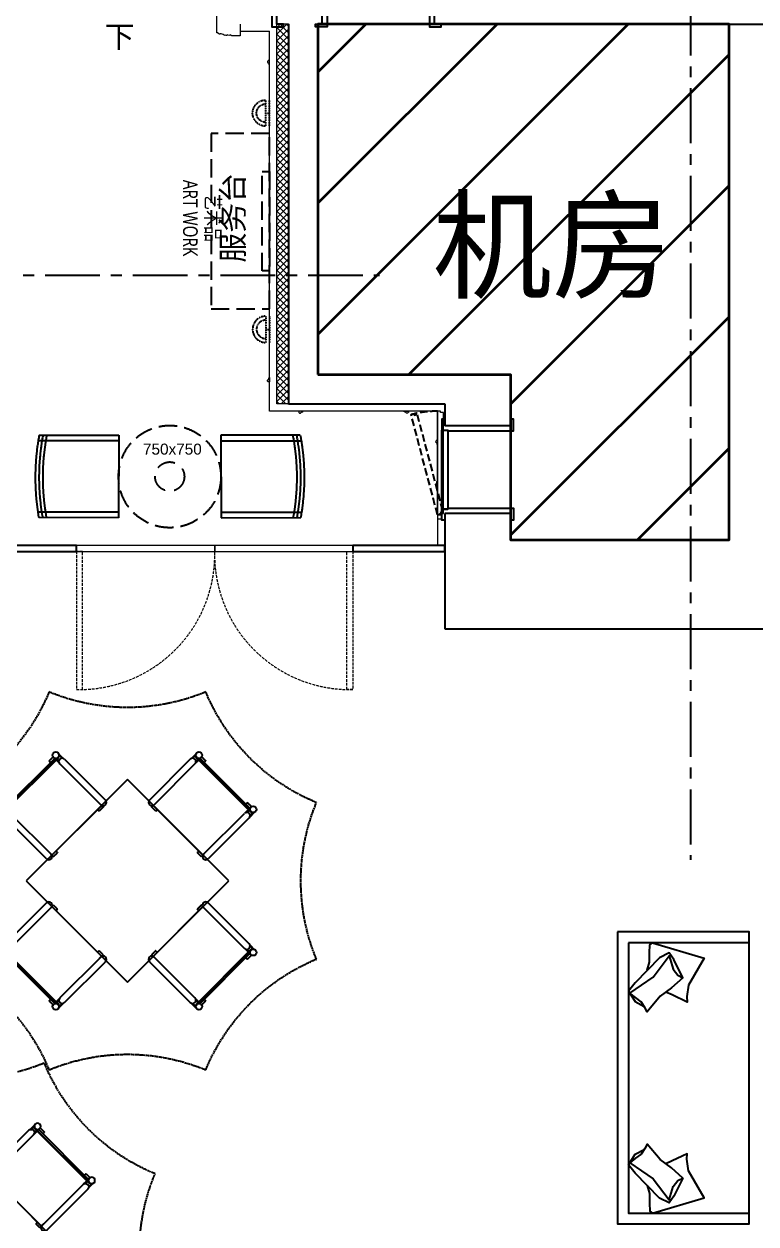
# Model space of a CAD drawing. Header units: millimetres. Extents: x -6033 to 120673, y -4970 to 90533.
# Drawn here: x 61806 to 66814, y 57727 to 65940 of the extents above; entities that cross this region are included whole.
import ezdxf

# ---------------------------------------------------------------- set-up
doc = ezdxf.new("R2010")
doc.units = ezdxf.units.MM
for name, pattern in [('I-AR$0$ACAD_ISO02W100', [15, 12, -3]), ('I-AR$0$CENTER', [2, 1.25, -0.25, 0.25, -0.25]), ('I-AR$0$DASH', [0.35, 0.25, -0.1]), ('I-PLAN$0$ACAD_ISO02W100', [15, 12, -3]), ('I-PLAN$0$CENTER', [2, 1.25, -0.25, 0.25, -0.25]), ('I-PLAN$0$DASH', [0.35, 0.25, -0.1]), ('I-PLAN$0$DASHED', [19.049999999999997, 12.7, -6.35]), ('I-PLAN$0$HIDDEN2', [0.1875, 0.125, -0.0625])]:
    doc.linetypes.add(name, pattern=pattern)
for name, color, linetype, lineweight in [('I-AR$0$A-Doors', 1, 'Continuous', 13), ('I-AR$0$GZET_COL_GRID_1-200_轴线', 8, 'I-AR$0$CENTER', 25), ('I-AR$0$I-SCOPE', 252, 'Continuous', 35), ('I-PLAN$0$_ACM-A-WALL-HACH', 251, 'Continuous', 9), ('I-PLAN$0$I-PL-WALL-FHINISH', 73, 'Continuous', 13), ('I-PLAN$0$I-WALL', 6, 'Continuous', 13)]:
    doc.layers.add(name, color=color, linetype=linetype, lineweight=lineweight)
for name, color, linetype in [('I-AR$0$D-BASE-WALL', 4, 'Continuous'), ('I-AR$0$FF-活动家具', 1, 'Continuous'), ('I-AR$0$ID-TEXT-HEADING-3', 3, 'Continuous'), ('I-AR$0$I—平面—装饰面层线', 4, 'Continuous'), ('I-AR$0$I—平面—装饰面层线a', 4, 'Continuous'), ('I-AR$0$I—平面—门', 1, 'Continuous'), ('I-AR$0$L-ELEV-MARK', 253, 'Continuous'), ('I-AR$0$P-平面活动家具', 1, 'Continuous'), ('I-PLAN$0$FURN', 1, 'Continuous'), ('I-PLAN$0$I-GRID', 252, 'I-PLAN$0$CENTER'), ('I-PLAN$0$I-PL-DOOR', 2, 'Continuous'), ('I-PLAN$0$I-PL-FURN', 1, 'I-PLAN$0$DASH'), ('I-PLAN$0$I-PL-LIGHT', 1, 'I-PLAN$0$HIDDEN2'), ('I-PLAN$0$ID-TEXT-HEADING-3', 3, 'Continuous'), ('I-PLAN$0$P-平面活动家具', 1, 'Continuous'), ('ISH-Refe1', 50, 'Continuous')]:
    doc.layers.add(name, color=color, linetype=linetype)
doc.styles.add('HB35Norm', font='ARCHSTYL.SHX', dxfattribs={"width": 0.8, "height": 3.5})
doc.styles.add('I-AR$0$MtXpl_', font='SimSun.ttf')
doc.styles.add('I-PLAN$0$Arial', font='ARIALUNI.ttf')
pattern_1 = [(45, (0, 0), (-449.0128060534577, 449.0128060534577), [])]

# ---------------------------------------------------------------- blocks, each defined once
blk = doc.blocks.new('I-AR$0$pool-sofa')
at = {"layer": 'I-AR$0$P-平面活动家具'}
for points in [[(7569.645446275491, 29240.81226587633), (9569.645446275492, 29240.81226587633), (9569.645446275492, 30140.81226587633), (7569.645446275491, 30140.81226587633)], [(7644.645446275491, 29315.81226587633), (9494.645446275492, 29315.81226587633), (9494.645446275492, 30140.81226587633), (7644.645446275491, 30140.81226587633)]]:
    blk.add_lwpolyline(points, close=True, dxfattribs=at)
at = {"layer": 'I-AR$0$P-平面活动家具', "ltscale": 0.05}
for points in [[(7832.800743481449, 29443.53543106959), (7777.769579566418, 29458.84280850624), (7712.50853556313, 29458.14327797413), (7657.906206452403, 29461.9600401651), (7644.645446275491, 29479.58301202728), (7749.224546663593, 29833.74812315072), (7934.261296441588, 29726.56131630413), (8013.597204655495, 29713.76549831953), (8050.530895682182, 29716.36299936542), (8001.427003691336, 29614.14862435039), (7981.890629327142, 29570.84494636593)], [(9306.490149069534, 29443.53543106959), (9361.521312984565, 29458.84280850624), (9426.782356987853, 29458.14327797413), (9481.38468609858, 29461.9600401651), (9494.645446275492, 29479.58301202728), (9390.06634588739, 29833.74812315072), (9205.029596109394, 29726.56131630413), (9125.693687895488, 29713.76549831953), (9088.759996868801, 29716.36299936542), (9137.863888859647, 29614.14862435039), (9157.40026322384, 29570.84494636593)], [(7884.084236087975, 29686.25673113834), (7759.934822180657, 29625.10607598008), (7714.057348157351, 29592.1354078051), (7747.477051456633, 29526.75511458905), (7918.124435506251, 29360.31574755012), (7975.053166820783, 29315.81226587633), (8047.833063458223, 29360.54513162712), (8080.14926131544, 29421.92777728642)], [(9255.206656463008, 29686.25673113834), (9379.356070370326, 29625.10607598008), (9425.233544393632, 29592.1354078051), (9391.81384109435, 29526.75511458905), (9221.166457044732, 29360.31574755012), (9164.2377257302, 29315.81226587633), (9091.45782909276, 29360.54513162712), (9059.141631235543, 29421.92777728642)]]:
    blk.add_lwpolyline(points, dxfattribs=at)
for points in [[(8019.864115362971, 29363.31837857309), (7989.035032039682, 29324.4059700265), (7879.297535216071, 29483.26210530161), (7734.220356549208, 29592.1354078051), (7826.088429307579, 29619.6608544982), (7867.219264737038, 29653.29588639975), (7884.084236087975, 29686.25673113834), (7953.487036977486, 29609.46646813974), (8010.294221676812, 29532.22342459212), (8116.617022943682, 29443.74565028765), (8087.46006959681, 29426.54421303807), (8048.110757637259, 29401.69695080085)], [(9119.426777188011, 29363.31837857309), (9150.2558605113, 29324.4059700265), (9259.993357334912, 29483.26210530161), (9405.070536001775, 29592.1354078051), (9313.202463243404, 29619.6608544982), (9272.071627813944, 29653.29588639975), (9255.206656463008, 29686.25673113834), (9185.803855573497, 29609.46646813974), (9128.99667087417, 29532.22342459212), (9022.6738696073, 29443.74565028765), (9051.830822954173, 29426.54421303807), (9091.180134913724, 29401.69695080085)]]:
    blk.add_lwpolyline(points, close=True, dxfattribs=at)
blk = doc.blocks.new('I-AR$0$A$C5e96f56e')
at = {"layer": 'I-AR$0$L-ELEV-MARK', "color": 252, "linetype": 'I-AR$0$ACAD_ISO02W100'}
for centre, start, end in [((-989.9494936630363, 2389.94949366356), 270, 314.9999999976418), ((989.9494936595438, 2389.949493663502), 225, 270), ((-2389.949493663036, 989.9494936636183), 314.9999999976418, 0), ((2389.949493667344, 989.9494936636765), 180, 225), ((-2389.94949366292, -989.9494936589617), 0, 45), ((2389.949493667344, -989.9494936589035), 134.9999999976418, 180), ((-989.9494936630363, -2389.949493658787), 45, 90), ((989.9494936595438, -2389.949493658787), 90, 134.9999999976418)]:
    blk.add_arc(centre, 1400, start, end, dxfattribs=at)
blk = doc.blocks.new('I-AR$0$SGDFHGDH')
at = {"layer": 'I-AR$0$FF-活动家具', "lineweight": -3}
for p, q in [((270446.5836270346, 260242.3952539102), (270446.5834610866, 260201.1250618267)), ((270451.5835303146, 260207.5876207647), (270451.5835707715, 260234.849452412)), ((270481.583551167, 260230.1896313143), (270481.5835513453, 260236.0794924278)), ((270481.5835504825, 260207.5878104137), (270481.5835510769, 260227.2154158549)), ((270487.8760224691, 260246.6296053597), (270487.8760644505, 260241.8708815997)), ((270487.8760499675, 260218.8712093037), (270487.8760660226, 260198.0891870657)), ((270969.8382987556, 260241.8711527787), (270487.8760644856, 260241.8669009166)), ((270487.8760644856, 260241.8669009166), (270487.8766553396, 260230.1899497455)), ((270487.8768058511, 260227.2154158549), (270487.8782799727, 260198.0825856603)), ((270527.8760404155, 260241.8712901867), (270527.8760346785, 260256.8708883247)), ((270929.8383087736, 260256.8712978297), (270929.8382889236, 260241.8712198247)), ((270969.8382987556, 260241.8711527787), (270969.8383026505, 260246.8763201343)), ((270969.8382987556, 260241.8711527787), (270969.8388885906, 260230.2143370425)), ((270969.8383259146, 260198.0899381107), (270969.8383181386, 260218.8710048497)), ((270969.8390403361, 260227.2154158549), (270969.8405137643, 260198.0962912443)), ((270976.1305743554, 260230.2146554019), (270976.1305623507, 260236.1585990833)), ((270976.1306200536, 260207.5878266157), (270976.1305804127, 260227.2154158549)), ((270991.1587194655, 260230.2154158263), (270991.1587194655, 260230.2153880392)), ((271006.1305213126, 260207.5880077977), (271006.1306501306, 260234.849304868)), ((271011.1307134326, 260201.1247334657), (271011.1306732011, 260242.3951061026)), ((270444.0835179845, 259794.8172836787), (270444.0835540656, 260190.8173004687)), ((270489.0835587296, 260190.8171050747), (270489.0835821026, 259794.8170925187)), ((270968.6305482686, 259794.8174852967), (270968.6305248966, 260190.8174978527)), ((271013.6305295606, 260190.8173024597), (271013.6305529326, 259794.8172899027)), ((270967.8383596451, 259787.3232178664), (270967.8383400096, 259810.6230682887)), ((271218.8571748522, 259787.3232442735), (270238.8571748522, 259787.3232442735)), ((270238.8571748522, 259787.3232442735), (270238.8571748522, 258807.3232442735)), ((270487.8760370694, 259787.3232709016), (270487.8760428065, 259772.3232597567)), ((270487.8760370694, 259787.3232709016), (270969.838312635, 259787.3232176454)), ((270527.8760526385, 259772.3231927107), (270527.8760130345, 259787.3232664817)), ((270929.8383699018, 259787.3232220653), (270929.8383011465, 259772.3231223487)), ((270969.8383109776, 259772.3230553027), (270969.8383126595, 259787.5449446057)), ((271218.8571748522, 258807.3232442735), (271218.8571748522, 259787.3232442735)), ((269783.7851652156, 259579.5967920911), (269825.055357299, 259579.5969580392)), ((269795.9907878114, 259544.5968679588), (269790.1009266979, 259544.5968677804)), ((269818.592798361, 259574.5968888112), (269791.3309667137, 259574.5968483542)), ((269818.592608712, 259544.5968686432), (269798.9650032708, 259544.5968680488)), ((270231.363135447, 259582.0969011412), (269835.363118657, 259582.0968650602)), ((271226.3512142573, 259582.0969011412), (271622.3512310473, 259582.0968650602)), ((271673.9291844888, 259579.5967920911), (271632.6589924053, 259579.5969580392)), ((271639.1215513433, 259574.5968888112), (271666.3833829907, 259574.5968483542)), ((271639.1217409923, 259544.5968686432), (271658.7493464335, 259544.5968680488)), ((271661.7235618929, 259544.5968679588), (271667.6134230064, 259544.5968677804)), ((269784.309128939, 259498.3043787102), (269769.309530801, 259498.3043844472)), ((269779.550813766, 259538.3043966566), (269784.309537526, 259538.3043546752)), ((269784.309266347, 259056.3421203702), (269784.3135182091, 259538.3043546401)), ((269784.3135182091, 259538.3043546401), (269795.9904693802, 259538.3037637861)), ((269798.9650032708, 259538.3036132747), (269828.0978334654, 259538.302139153)), ((269807.309209822, 259538.3043691582), (269828.09123206, 259538.3043531032)), ((269835.363314051, 259537.0968603962), (270231.363326607, 259537.0968370232)), ((270238.8571482241, 259538.3043820564), (270238.8572014803, 259056.3421064907)), ((270238.8571482241, 259538.3043820564), (270253.857159369, 259538.3043763192)), ((270253.857226415, 259498.3043664872), (270238.857152644, 259498.3044060912)), ((271203.8571232893, 259498.3043664872), (271218.8571970603, 259498.3044060912)), ((271218.8572014802, 259538.3043820564), (271203.8571903353, 259538.3043763192)), ((271218.8572014802, 259538.3043820564), (271218.857148224, 259056.3421064907)), ((271622.3510356533, 259537.0968603962), (271226.3510230973, 259537.0968370232)), ((271658.7493464335, 259538.3036132747), (271629.616516239, 259538.302139153)), ((271650.4051398823, 259538.3043691582), (271629.6231176443, 259538.3043531032)), ((271673.4008314952, 259538.3043546401), (271661.7238803241, 259538.3037637861)), ((271673.4050833573, 259056.3421203702), (271673.4008314952, 259538.3043546401)), ((271678.1635359383, 259538.3043966566), (271673.4048121783, 259538.3043546752)), ((271673.4052207653, 259498.3043787102), (271688.4048189033, 259498.3043844472)), ((269769.309121296, 259096.3421103522), (269784.309199301, 259096.3421302022)), ((269784.309266347, 259056.3421203702), (269779.3040989914, 259056.3421164752)), ((269784.309266347, 259056.3421203702), (269795.9660820832, 259056.3415305351)), ((269798.9650032708, 259056.3413787897), (269828.0841278814, 259056.3399053614)), ((269828.090481015, 259056.3420932112), (269807.309414276, 259056.3421009872)), ((270231.362933829, 259057.5498708572), (269835.362921273, 259057.5498942292)), ((270238.8572012593, 259058.3420594806), (270215.557350837, 259058.3420791162)), ((270253.857363823, 259056.3421081482), (270238.63547452, 259056.3421064662)), ((270238.8571970604, 259096.342049224), (270253.857296777, 259096.3421179792)), ((271203.8569858813, 259056.3421081482), (271219.0788751843, 259056.3421064662)), ((271218.857152644, 259096.342049224), (271203.8570529273, 259096.3421179792)), ((271218.857148445, 259058.3420594806), (271242.1569988673, 259058.3420791162)), ((271226.3514158753, 259057.5498708572), (271622.3514284313, 259057.5498942292)), ((271629.6238686893, 259056.3420932112), (271650.4049354283, 259056.3421009872)), ((271658.7493464335, 259056.3413787897), (271629.6302218229, 259056.3399053614)), ((271673.4050833573, 259056.3421203702), (271661.7482676211, 259056.3415305351)), ((271673.4050833573, 259056.3421203702), (271678.4102507129, 259056.3421164752)), ((271688.4052284083, 259096.3421103522), (271673.4051504033, 259096.3421302022)), ((269825.05568566, 259015.0497056932), (269783.7853130231, 259015.0497459247)), ((269795.9657637238, 259050.0498447704), (269790.0218200425, 259050.0498567751)), ((269818.592411328, 259020.0498978132), (269791.3311142577, 259020.0497689952)), ((269795.9650032994, 259035.0216996602), (269795.9650310865, 259035.0216996602)), ((269818.59259251, 259050.0497990722), (269798.9650032708, 259050.049838713)), ((269835.363116666, 259012.5498895652), (270231.363129223, 259012.5498661932)), ((271622.3512330383, 259012.5498895652), (271226.3512204813, 259012.5498661932)), ((271632.6586640443, 259015.0497056932), (271673.9290366812, 259015.0497459247)), ((271639.1217571943, 259050.0497990722), (271658.7493464335, 259050.049838713)), ((271639.1219383763, 259020.0498978132), (271666.3832354466, 259020.0497689952)), ((271661.7485859805, 259050.0498447704), (271667.6925296619, 259050.0498567751)), ((271661.7493464049, 259035.0216996602), (271661.7493186179, 259035.0216996602)), ((270238.8571748522, 258807.3232442735), (271218.8571748522, 258807.3232442735)), ((270487.8760370694, 258807.3232176455), (270487.8760428065, 258822.3232287904)), ((270487.8760370694, 258807.3232176455), (270969.838312635, 258807.3232709017)), ((270527.8760526385, 258822.3232958364), (270527.8760130345, 258807.3232220654)), ((270929.8383699018, 258807.3232664817), (270929.8383011465, 258822.3233661984)), ((270967.8383596451, 258807.3232706807), (270967.8383400096, 258784.0234202584)), ((270969.8383109776, 258822.3234332444), (270969.8383126595, 258807.1015439414)), ((270444.0835179845, 258799.8292048684), (270444.0835540656, 258403.8291880784)), ((270489.0835587296, 258403.8293834724), (270489.0835821026, 258799.8293960284)), ((270968.6305482686, 258799.8290032504), (270968.6305248966, 258403.8289906944)), ((271013.6305295606, 258403.8291860874), (271013.6305529326, 258799.8291986444)), ((270446.5836270346, 258352.2512346369), (270446.5834610866, 258393.5214267204)), ((270487.8760499675, 258375.7752792434), (270487.8760660226, 258396.5573014814)), ((270487.8768058511, 258367.4310726922), (270487.8782799727, 258396.5639028868)), ((270969.8383259146, 258396.5565504364), (270969.8383181386, 258375.7754836974)), ((270969.8390403361, 258367.4310726922), (270969.8405137643, 258396.5501973028)), ((271011.1307134326, 258393.5217550814), (271011.1306732011, 258352.2513824445)), ((270451.5835303146, 258387.0588677824), (270451.5835707715, 258359.797036135)), ((270481.5835504825, 258387.0586781334), (270481.5835510769, 258367.4310726922)), ((270481.583551167, 258364.4568572328), (270481.5835513453, 258358.5669961193)), ((270487.8760224691, 258348.0168831874), (270487.8760644505, 258352.7756069474)), ((270487.8760644856, 258352.7795876305), (270487.8766553396, 258364.4565388016)), ((270969.8382987556, 258352.7753357684), (270487.8760644856, 258352.7795876305)), ((270527.8760404155, 258352.7751983604), (270527.8760346785, 258337.7756002224)), ((270929.8383087736, 258337.7751907174), (270929.8382889236, 258352.7752687224)), ((270969.8382987556, 258352.7753357684), (270969.8388885906, 258364.4321515046)), ((270969.8382987556, 258352.7753357684), (270969.8383026505, 258347.7701684128)), ((270976.1305743554, 258364.4318331452), (270976.1305623507, 258358.4878894638)), ((270976.1306200536, 258387.0586619314), (270976.1305804127, 258367.4310726922)), ((270991.1587194655, 258364.4310727208), (270991.1587194655, 258364.4311005078)), ((271006.1305213126, 258387.0584807494), (271006.1306501306, 258359.7971836791))]:
    blk.add_line(p, q, dxfattribs=at)
at = {"layer": 'I-AR$0$FF-活动家具', "color": 8, "lineweight": -3}
for p, q in [((270466.6116489446, 260230.1888737358), (270991.1587194655, 260230.2154158263)), ((270469.5554919475, 260227.2154158549), (270988.1588712938, 260227.2154158549)), ((269795.9915453899, 259559.5687701812), (269795.9650032994, 259035.0216996602)), ((269798.9650032708, 259556.6249271783), (269798.9650032708, 259038.021547832)), ((271658.7493464335, 259556.6249271783), (271658.7493464335, 259038.021547832)), ((271661.7228043145, 259559.5687701812), (271661.7493464049, 259035.0216996602)), ((270466.6116489446, 258364.4576148113), (270991.1587194655, 258364.4310727208)), ((270469.5554919475, 258367.4310726922), (270988.1588712938, 258367.4310726922))]:
    blk.add_line(p, q, dxfattribs=at)
at = {"layer": 'I-AR$0$FF-活动家具', "lineweight": -3, "flags": 128}
for points in [[(270488.0707085085, 260256.8709541477), (270488.1044694206, 260256.8709678047), (270488.6826600336, 260256.8710249037), (270489.6033094176, 260256.8710858377), (270490.8500594095, 260256.8709419437), (270492.4005981545, 260256.8709167277), (270494.2273223836, 260256.8709569327), (270496.2976008116, 260256.8711293327), (270498.5745214586, 260256.8711959067), (270501.0174523215, 260256.8711317997), (270503.5826953725, 260256.8711718907), (270506.2246244595, 260256.8709357257), (270508.8959998966, 260256.8708840527), (270511.5491996806, 260256.8709723517), (270514.1367801715, 260256.8711688017), (270516.6126990436, 260256.8710633187), (270518.9327231785, 260256.8708526807), (270521.0553543505, 260256.8709283997), (270522.9429076755, 260256.8709974197), (270524.5615033326, 260256.8710376177), (270525.8824084215, 260256.8709153017), (270526.8819436466, 260256.8708566127), (270527.5423495306, 260256.8710311547), (270527.8518202925, 260256.8710763647), (270527.8760346785, 260256.8708883247)], [(270929.8383087736, 260256.8712978297), (270929.9728767895, 260256.8713185907), (270930.4589488806, 260256.8710311497), (270931.2907497186, 260256.8709803757), (270932.4535858575, 260256.8710761387), (270933.9266656615, 260256.8712721457), (270935.6836088095, 260256.8711241707), (270937.6931770495, 260256.8712762217), (270939.9195624435, 260256.8710908447), (270942.3229314786, 260256.8710780817), (270944.8602739866, 260256.8710437477), (270947.4865244955, 260256.8711253537), (270950.1547488635, 260256.8708493147), (270952.8173168105, 260256.8711266107), (270955.4268524316, 260256.8709741557), (270957.9364727616, 260256.8708780957), (270960.3017068666, 260256.8710182777), (270962.4801391215, 260256.8712428467), (270964.4329550136, 260256.8711783147), (270966.1254679515, 260256.8712231577), (270967.5272208676, 260256.8711209187), (270968.6133453805, 260256.8710130717), (270969.3644767556, 260256.8709549207), (270969.6376556655, 260256.8712843077)], [(270527.8760526385, 259772.3231927107), (270527.7414251695, 259772.3231677157), (270527.2554463985, 259772.3229837567), (270526.4235861065, 259772.3230302977), (270525.2608094215, 259772.3229387677), (270523.7876957515, 259772.3232183937), (270522.0307270155, 259772.3228865027), (270520.0211249085, 259772.3232100847), (270517.7948328356, 259772.3229240627), (270515.3915232545, 259772.3229410577), (270512.8541212925, 259772.3229711587), (270510.2278707835, 259772.3228895527), (270507.5595869615, 259772.3231613587), (270504.8970190145, 259772.3228840627), (270502.2876023015, 259772.3230449847), (270499.7779225176, 259772.3231368107), (270497.4127478665, 259772.3230008627), (270495.2342222916, 259772.3232476927), (270493.2813469456, 259772.3233079917), (270491.5889529145, 259772.3232716147), (270490.1871744115, 259772.3228939877), (270489.1010498985, 259772.3230018357), (270488.3499779775, 259772.3230642197), (270487.9472846526, 259772.3230739027), (270487.8760428065, 259772.3232597567)], [(270969.8383109776, 259772.3230553027), (270969.8351854975, 259772.3233108027), (270969.6099258586, 259772.3230471017), (270969.0317352455, 259772.3229900027), (270968.1111453155, 259772.3229333027), (270966.8643953245, 259772.3230771967), (270965.3137376705, 259772.3230939457), (270963.4870134415, 259772.3230537407), (270961.4167350135, 259772.3228813407), (270959.1397804996, 259772.3232903987), (270956.6970024115, 259772.3228873397), (270954.1316660405, 259772.3233186487), (270951.4897708186, 259772.3230791807), (270948.8183359285, 259772.3231266207), (270946.1651955986, 259772.3230425557), (270943.5776406945, 259772.3233259707), (270941.1017556895, 259772.3229558207), (270938.7816721005, 259772.3231622257), (270936.6590409285, 259772.3230865067), (270934.7714876035, 259772.3230174867), (270933.1528324925, 259772.3229730557), (270931.8319868575, 259772.3230996047), (270930.8323921785, 259772.3231540607), (270930.1719862946, 259772.3229795187), (270929.8625749865, 259772.3229385417), (270929.8383011465, 259772.3231223487)], [(271203.8571232893, 259498.3043664872), (271203.8570982943, 259498.4389939562), (271203.8569143353, 259498.9249727272), (271203.8569608763, 259499.7568330192), (271203.8568693463, 259500.9196097042), (271203.8571489723, 259502.3927233742), (271203.8568170813, 259504.1496921102), (271203.8571406633, 259506.1592942172), (271203.8568546413, 259508.3855862902), (271203.8568716363, 259510.7888958712), (271203.8569017373, 259513.3262978332), (271203.8568201313, 259515.9525483422), (271203.8570919373, 259518.6208321642), (271203.8568146413, 259521.2834001112), (271203.8569755633, 259523.8928168242), (271203.8570673893, 259526.4024966082), (271203.8569314413, 259528.7676712592), (271203.8571782713, 259530.9461968342), (271203.8572385703, 259532.8990721802), (271203.8572021933, 259534.5914662112), (271203.8568245663, 259535.9932447142), (271203.8569324143, 259537.0793692272), (271203.8569947983, 259537.8304411482), (271203.8570044813, 259538.2331344732), (271203.8571903353, 259538.3043763192)], [(271688.4048847263, 259538.1097106172), (271688.4048983833, 259538.0759497052), (271688.4049554823, 259537.4977590922), (271688.4050164163, 259536.5771097082), (271688.4048725223, 259535.3303597162), (271688.4048473063, 259533.7798209712), (271688.4048875113, 259531.9530967422), (271688.4050599113, 259529.8828183142), (271688.4051264853, 259527.6058976671), (271688.4050623783, 259525.1629668042), (271688.4051024693, 259522.5977237532), (271688.4048663043, 259519.9557946662), (271688.4048146313, 259517.2844192292), (271688.4049029303, 259514.6312194452), (271688.4050993803, 259512.0436389542), (271688.4049938973, 259509.5677200822), (271688.4047832593, 259507.2476959472), (271688.4048589783, 259505.1250647752), (271688.4049279983, 259503.2375114502), (271688.4049681963, 259501.6189157932), (271688.4048458803, 259500.2980107042), (271688.4047871913, 259499.2984754792), (271688.4049617333, 259498.6380695952), (271688.4050069433, 259498.3285988332), (271688.4048189033, 259498.3043844472)], [(271203.8569858813, 259056.3421081482), (271203.8572413813, 259056.3452336282), (271203.8569776803, 259056.5704932672), (271203.8569205813, 259057.1486838802), (271203.8568638813, 259058.0692738102), (271203.8570077753, 259059.3160238012), (271203.8570245243, 259060.8666814552), (271203.8569843193, 259062.6934056842), (271203.8568119193, 259064.7636841122), (271203.8572209773, 259067.0406386262), (271203.8568179183, 259069.4834167142), (271203.8572492273, 259072.0487530852), (271203.8570097593, 259074.6906483072), (271203.8570571993, 259077.3620831972), (271203.8569731343, 259080.0152235272), (271203.8572565493, 259082.6027784312), (271203.8568863993, 259085.0786634362), (271203.8570928043, 259087.3987470252), (271203.8570170853, 259089.5213781972), (271203.8569480653, 259091.4089315222), (271203.8569036343, 259093.0275866332), (271203.8570301833, 259094.3484322682), (271203.8570846393, 259095.3480269472), (271203.8569100973, 259096.0084328312), (271203.8568691203, 259096.3178441392), (271203.8570529273, 259096.3421179792)], [(271688.4052284083, 259096.3421103522), (271688.4052491693, 259096.2075423362), (271688.4049617283, 259095.7214702452), (271688.4049109543, 259094.8896694072), (271688.4050067173, 259093.7268332682), (271688.4052027243, 259092.2537534642), (271688.4050547493, 259090.4968103162), (271688.4052068003, 259088.4872420762), (271688.4050214233, 259086.2608566822), (271688.4050086603, 259083.8574876472), (271688.4049743263, 259081.3201451392), (271688.4050559323, 259078.6938946302), (271688.4047798933, 259076.0256702622), (271688.4050571893, 259073.3631023152), (271688.4049047343, 259070.7535666942), (271688.4048086743, 259068.2439463642), (271688.4049488563, 259065.8787122591), (271688.4051734253, 259063.7002800042), (271688.4051088933, 259061.7474641122), (271688.4051537363, 259060.0549511742), (271688.4050514973, 259058.6531982582), (271688.4049436503, 259057.5670737452), (271688.4048854993, 259056.8159423702), (271688.4052148863, 259056.5427634602)]]:
    blk.add_lwpolyline(points, dxfattribs=at)
at = {"layer": 'I-AR$0$FF-活动家具', "lineweight": -3}
for points in [[(269769.309464978, 259538.1097106172), (269769.309451321, 259538.0759497052), (269769.309394222, 259537.4977590922), (269769.309333288, 259536.5771097082), (269769.309477182, 259535.3303597162), (269769.309502398, 259533.7798209712), (269769.309462193, 259531.9530967422), (269769.309289793, 259529.8828183142), (269769.309223219, 259527.6058976671), (269769.309287326, 259525.1629668042), (269769.309247235, 259522.5977237532), (269769.3094834, 259519.9557946662), (269769.309535073, 259517.2844192292), (269769.309446774, 259514.6312194452), (269769.309250324, 259512.0436389542), (269769.309355807, 259509.5677200822), (269769.309566445, 259507.2476959472), (269769.309490726, 259505.1250647752), (269769.309421706, 259503.2375114502), (269769.309381508, 259501.6189157932), (269769.309503824, 259500.2980107042), (269769.309562513, 259499.2984754792), (269769.309387971, 259498.6380695952), (269769.309342761, 259498.3285988332), (269769.309530801, 259498.3043844472)], [(270253.857226415, 259498.3043664872), (270253.85725141, 259498.4389939562), (270253.857435369, 259498.9249727272), (270253.857388828, 259499.7568330192), (270253.857480358, 259500.9196097042), (270253.857200732, 259502.3927233742), (270253.857532623, 259504.1496921102), (270253.857209041, 259506.1592942172), (270253.857495063, 259508.3855862902), (270253.857478068, 259510.7888958712), (270253.857447967, 259513.3262978332), (270253.857529573, 259515.9525483422), (270253.857257767, 259518.6208321642), (270253.857535063, 259521.2834001112), (270253.857374141, 259523.8928168242), (270253.857282315, 259526.4024966082), (270253.857418263, 259528.7676712592), (270253.857171433, 259530.9461968342), (270253.857111134, 259532.8990721802), (270253.857147511, 259534.5914662112), (270253.857525138, 259535.9932447142), (270253.85741729, 259537.0793692272), (270253.857354906, 259537.8304411482), (270253.857345223, 259538.2331344732), (270253.857159369, 259538.3043763192)], [(269769.309121296, 259096.3421103522), (269769.309100535, 259096.2075423362), (269769.309387976, 259095.7214702452), (269769.30943875, 259094.8896694072), (269769.309342987, 259093.7268332682), (269769.30914698, 259092.2537534642), (269769.309294955, 259090.4968103162), (269769.309142904, 259088.4872420762), (269769.309328281, 259086.2608566822), (269769.309341044, 259083.8574876472), (269769.309375378, 259081.3201451392), (269769.309293772, 259078.6938946302), (269769.309569811, 259076.0256702622), (269769.309292515, 259073.3631023152), (269769.30944497, 259070.7535666942), (269769.30954103, 259068.2439463642), (269769.309400848, 259065.8787122591), (269769.309176279, 259063.7002800042), (269769.309240811, 259061.7474641122), (269769.309195968, 259060.0549511742), (269769.309298207, 259058.6531982582), (269769.309406054, 259057.5670737452), (269769.309464205, 259056.8159423702), (269769.309134818, 259056.5427634602)], [(270253.857363823, 259056.3421081482), (270253.857108323, 259056.3452336282), (270253.857372024, 259056.5704932672), (270253.857429123, 259057.1486838802), (270253.857485823, 259058.0692738102), (270253.857341929, 259059.3160238012), (270253.85732518, 259060.8666814552), (270253.857365385, 259062.6934056842), (270253.857537785, 259064.7636841122), (270253.857128727, 259067.0406386262), (270253.857531786, 259069.4834167142), (270253.857100477, 259072.0487530852), (270253.857339945, 259074.6906483072), (270253.857292505, 259077.3620831972), (270253.85737657, 259080.0152235272), (270253.857093155, 259082.6027784312), (270253.857463305, 259085.0786634362), (270253.8572569, 259087.3987470252), (270253.857332619, 259089.5213781972), (270253.857401639, 259091.4089315222), (270253.85744607, 259093.0275866332), (270253.857319521, 259094.3484322682), (270253.857265065, 259095.3480269472), (270253.857439607, 259096.0084328312), (270253.857480584, 259096.3178441392), (270253.857296777, 259096.3421179792)], [(270527.8760526385, 258822.3232958364), (270527.7414251695, 258822.3233208314), (270527.2554463985, 258822.3235047904), (270526.4235861065, 258822.3234582494), (270525.2608094215, 258822.3235497794), (270523.7876957515, 258822.3232701534), (270522.0307270155, 258822.3236020444), (270520.0211249085, 258822.3232784624), (270517.7948328356, 258822.3235644844), (270515.3915232545, 258822.3235474894), (270512.8541212925, 258822.3235173884), (270510.2278707835, 258822.3235989944), (270507.5595869615, 258822.3233271884), (270504.8970190145, 258822.3236044844), (270502.2876023015, 258822.3234435624), (270499.7779225176, 258822.3233517364), (270497.4127478665, 258822.3234876844), (270495.2342222916, 258822.3232408544), (270493.2813469456, 258822.3231805554), (270491.5889529145, 258822.3232169324), (270490.1871744115, 258822.3235945594), (270489.1010498985, 258822.3234867114), (270488.3499779775, 258822.3234243274), (270487.9472846526, 258822.3234146444), (270487.8760428065, 258822.3232287904)], [(270969.8383109776, 258822.3234332444), (270969.8351854975, 258822.3231777444), (270969.6099258586, 258822.3234414454), (270969.0317352455, 258822.3234985444), (270968.1111453155, 258822.3235552444), (270966.8643953245, 258822.3234113504), (270965.3137376705, 258822.3233946014), (270963.4870134415, 258822.3234348064), (270961.4167350135, 258822.3236072064), (270959.1397804996, 258822.3231981484), (270956.6970024115, 258822.3236012074), (270954.1316660405, 258822.3231698984), (270951.4897708186, 258822.3234093664), (270948.8183359285, 258822.3233619264), (270946.1651955986, 258822.3234459914), (270943.5776406945, 258822.3231625764), (270941.1017556895, 258822.3235327264), (270938.7816721005, 258822.3233263214), (270936.6590409285, 258822.3234020404), (270934.7714876035, 258822.3234710604), (270933.1528324925, 258822.3235154914), (270931.8319868575, 258822.3233889424), (270930.8323921785, 258822.3233344864), (270930.1719862946, 258822.3235090284), (270929.8625749865, 258822.3235500054), (270929.8383011465, 258822.3233661984)], [(270488.0707085085, 258337.7755343994), (270488.1044694206, 258337.7755207424), (270488.6826600336, 258337.7754636434), (270489.6033094176, 258337.7754027094), (270490.8500594095, 258337.7755466034), (270492.4005981545, 258337.7755718194), (270494.2273223836, 258337.7755316144), (270496.2976008116, 258337.7753592144), (270498.5745214586, 258337.7752926404), (270501.0174523215, 258337.7753567474), (270503.5826953725, 258337.7753166564), (270506.2246244595, 258337.7755528214), (270508.8959998966, 258337.7756044944), (270511.5491996806, 258337.7755161954), (270514.1367801715, 258337.7753197454), (270516.6126990436, 258337.7754252284), (270518.9327231785, 258337.7756358664), (270521.0553543505, 258337.7755601474), (270522.9429076755, 258337.7754911274), (270524.5615033326, 258337.7754509294), (270525.8824084215, 258337.7755732454), (270526.8819436466, 258337.7756319344), (270527.5423495306, 258337.7754573924), (270527.8518202925, 258337.7754121824), (270527.8760346785, 258337.7756002224)], [(270929.8383087736, 258337.7751907174), (270929.9728767895, 258337.7751699564), (270930.4589488806, 258337.7754573974), (270931.2907497186, 258337.7755081714), (270932.4535858575, 258337.7754124084), (270933.9266656615, 258337.7752164014), (270935.6836088095, 258337.7753643764), (270937.6931770495, 258337.7752123254), (270939.9195624435, 258337.7753977024), (270942.3229314786, 258337.7754104654), (270944.8602739866, 258337.7754447994), (270947.4865244955, 258337.7753631934), (270950.1547488635, 258337.7756392324), (270952.8173168105, 258337.7753619364), (270955.4268524316, 258337.7755143914), (270957.9364727616, 258337.7756104514), (270960.3017068666, 258337.7754702694), (270962.4801391215, 258337.7752457004), (270964.4329550136, 258337.7753102324), (270966.1254679515, 258337.7752653894), (270967.5272208676, 258337.7753676284), (270968.6133453805, 258337.7754754754), (270969.3644767556, 258337.7755336264), (270969.6376556655, 258337.7752042394)]]:
    blk.add_lwpolyline(points, dxfattribs=at)
for centre, radius in [((270466.6116489446, 260252.1608654407), 21.9719917048623), ((270991.1587194655, 260252.1873896157), 21.97197378941146), ((269774.019553685, 259559.5687701812), 21.9719917048623), ((271683.6947960193, 259559.5687701812), 21.9719917048623), ((269773.99302951, 259035.0216996602), 21.97197378941146), ((271683.7213201943, 259035.0216996602), 21.97197378941146), ((270466.6116489446, 258342.4856231064), 21.9719917048623), ((270991.1587194655, 258342.4590989314), 21.97197378941146)]:
    blk.add_circle(centre, radius, dxfattribs=at)
for centre, radius, start, end in [((270466.5835379965, 260190.8173283237), 22.50000000000043, 0, 180), ((270469.5556437476, 260252.1873896157), 24.97197376128328, 180, 269.9996517070431), ((270991.1305747975, 260190.8173283237), 22.50000000000057, 0, 180), ((270988.1587194937, 260252.1873896157), 24.97197376128328, 270.0003482896219, 0), ((270466.5835379965, 259794.8173283237), 22.50000000000043, 180, 0), ((270991.1305747975, 259794.8173283237), 22.50000000000043, 180, 0), ((269773.99302951, 259556.6247753782), 24.97197376128328, 0.0003482929569251492, 90), ((269835.363090802, 259559.5968811292), 22.50000000000043, 90, 270), ((270231.363090802, 259559.5968811292), 22.50000000000043, 270, 90), ((271226.3512589023, 259559.5968811292), 22.50000000000043, 90, 270), ((271622.3512589023, 259559.5968811292), 22.50000000000043, 270, 90), ((271683.7213201943, 259556.6247753782), 24.97197376128328, 90, 179.9996517070431), ((269835.363090802, 259035.0498443282), 22.50000000000057, 90, 270), ((270231.363090802, 259035.0498443282), 22.50000000000043, 270, 90), ((271226.3512589023, 259035.0498443282), 22.50000000000043, 90, 270), ((271622.3512589023, 259035.0498443282), 22.50000000000057, 270, 90), ((269773.99302951, 259038.0216996321), 24.97197376128328, 270, 359.9996517103781), ((271683.7213201943, 259038.0216996321), 24.97197376128328, 180.0003482896219, 270), ((270466.5835379965, 258799.8291602234), 22.50000000000043, 0, 180), ((270991.1305747975, 258799.8291602234), 22.50000000000043, 0, 180), ((270466.5835379965, 258403.8291602234), 22.50000000000043, 180, 0), ((270991.1305747975, 258403.8291602234), 22.50000000000057, 180, 0), ((270469.5556437476, 258342.4590989314), 24.97197376128328, 90.00034829295691, 180), ((270988.1587194937, 258342.4590989314), 24.97197376128328, 0, 89.99965171037813)]:
    blk.add_arc(centre, radius, start, end, dxfattribs=at)
blk = doc.blocks.new('I-AR$0$海龙_1211170131')
at = {"layer": 'I-AR$0$GZET_COL_GRID_1-200_轴线', "ltscale": 300}
blk.add_line((66140, 86275), (66140, 59995.00000000001), dxfattribs=at)
blk = doc.blocks.new('*U343')
for points in [[(-1124.999999999991, 470.0000000001583), (-1169.999999999991, 470.0000000001564), (-1169.999999999993, 490.0000000001564), (-1094.999999999993, 490.0000000001764), (-1094.999999999989, 449.9999999999291), (-1089.999999999989, 449.9999999999291), (-1089.999999999944, 1.691660145297647e-10), (-1169.999999999944, 1.637090463191271e-10), (-1169.999999999945, 20.00000000016371), (-1124.999999999945, 20.0000000001728), (-1124.999999999991, 470.0000000001583)], [(-524.9999999999923, 470.0000000002153), (-479.9999999999923, 470.0000000002135), (-479.9999999999923, 490.0000000002135), (-554.9999999999923, 490.0000000002335), (-554.9999999999959, 449.9999999999861), (-559.9999999999959, 449.9999999999861), (-560.0000000000414, 2.262368070660159e-10), (-480.0000000000414, 2.207798388553783e-10), (-480.0000000000396, 20.00000000022078), (-525.0000000000396, 20.00000000022987), (-524.9999999999923, 470.0000000002153)]]:
    blk.add_lwpolyline(points)
at = {"color": 1}
blk.add_lwpolyline([(-1094.999999999989, 449.9999999999836), (-554.9999999999959, 449.9999999999861), (-554.9999999999905, 489.9999999999861), (-1094.999999999985, 489.9999999999836)], close=True, dxfattribs=at)
blk = doc.blocks.new('*U342')
for points in [[(-1124.999999999991, 470.0000000001583), (-1169.999999999991, 470.0000000001564), (-1169.999999999993, 490.0000000001564), (-1094.999999999993, 490.0000000001764), (-1094.999999999989, 449.9999999999291), (-1089.999999999989, 449.9999999999291), (-1089.999999999944, 1.691660145297647e-10), (-1169.999999999944, 1.637090463191271e-10), (-1169.999999999945, 20.00000000016371), (-1124.999999999945, 20.0000000001728), (-1124.999999999991, 470.0000000001583)], [(-354.9999999999923, 470.0000000001974), (-309.9999999999923, 470.0000000001956), (-309.9999999999923, 490.0000000001956), (-384.9999999999923, 490.0000000002156), (-384.9999999999959, 449.9999999999682), (-389.9999999999959, 449.9999999999682), (-390.0000000000414, 2.083311301248614e-10), (-310.0000000000414, 2.028741619142238e-10), (-310.0000000000396, 20.00000000020287), (-355.0000000000396, 20.00000000021197), (-354.9999999999923, 470.0000000001974)]]:
    blk.add_lwpolyline(points)
at = {"color": 1}
blk.add_lwpolyline([(-1094.999999999989, 449.9999999999836), (-384.9999999999959, 449.9999999999682), (-384.9999999999905, 489.9999999999682), (-1094.999999999985, 489.9999999999836)], close=True, dxfattribs=at)
blk = doc.blocks.new('I-AR')
at = {"layer": 'I-AR$0$I-SCOPE'}
h = blk.add_hatch(dxfattribs=at)
h.set_pattern_fill('ANSI31', color=256, scale=200)
h.set_pattern_definition(pattern_1)
h.paths.add_polyline_path([(63300.00000000001, 72640), (66630, 72640), (66630, 70889.38256153524), (90600, 70889.99999999999), (90600, 66390.00000000001), (96650.00000000001, 66390.00000000001), (96650, 24876.39849369839), (18340, 24876.39849369839), (18340, 66390), (48090, 66390), (48090, 72640), (51400, 72640), (51400, 72649.88673694879), (52869.5, 72649.88673694879), (52869.5, 72640), (55240.00000000001, 72640), (55240.00000000001, 72790.00000000013), (59460, 72790.00000000013), (59460, 72640), (61830.5, 72640), (61830.5, 72649.88673694879), (63300, 72649.88673694879)], flags=16)
h.paths.add_polyline_path([(7330, 0), (7330, -1770), (11180, -1770), (11180, 0), (18450, 0), (18449.99999999991, 2899.999999999971), (27550, 2899.999999999971), (27550, 18090), (37037.33127936907, 18090), (37037.33127936907, 17350), (96200, 17350), (96200, 18120), (114640, 18120), (114640, 84500), (0, 84500), (0, 0)])
h = blk.add_hatch(dxfattribs=at)
h.set_pattern_fill('ANSI31', color=256, scale=200)
h.set_pattern_definition(pattern_1)
h.paths.add_polyline_path([(63815, 63540.00000000003), (65135, 63540.00000000003), (65135, 62410), (66630, 62410), (66630, 65940), (63815, 65940)])
at = {"layer": 'I-AR$0$A-Doors'}
for points in [[(62165, 62330), (63111.06825443311, 62330), (63111.06825443311, 62370), (62165, 62370)], [(63111.06825443311, 62330), (64055, 62330), (64055, 62370), (63111.06825443311, 62370)]]:
    blk.add_lwpolyline(points, close=True, dxfattribs=at)
at = {"layer": 'I-AR$0$A-Doors', "color": 252, "linetype": 'I-AR$0$DASH', "ltscale": 75}
for points in [[(62165, 62330), (62165, 61385), (62205, 61385), (62205, 62330)], [(64055, 62330), (64055, 61385), (64015, 61385), (64015, 62330)]]:
    blk.add_lwpolyline(points, close=True, dxfattribs=at)
for centre, start, end in [((62185, 62310.62176165803), 268.7621970804107, 2.437670670193627), ((64035, 62310.62176165803), 177.5623293298063, 271.2378028929152)]:
    blk.add_arc(centre, 925.8378074235894, start, end, dxfattribs=at)
at = {"layer": 'I-AR$0$D-BASE-WALL'}
for p, q in [((63615, 65940), (63615, 63340.00000000003)), ((63815, 65940), (63815, 63540.00000000003)), ((64615, 65940), (96200, 65940)), ((66630, 65940), (66630, 62410)), ((63815, 63540.00000000003), (65135, 63540)), ((65135, 63540), (65135, 63190.00000000003)), ((63615, 63340.00000000003), (64685, 63340)), ((64685, 63340), (64685, 63190)), ((65135, 63190.00000000003), (64685, 63190)), ((64685, 62590), (64685, 61800)), ((65135, 62590), (64685, 62590)), ((65135, 62590.00000000003), (65135, 62410)), ((66630, 62409.99999999999), (65135, 62410)), ((64685, 61800), (67080, 61800))]:
    blk.add_line(p, q, dxfattribs=at)
at = {"layer": 'I-AR$0$I-SCOPE'}
blk.add_lwpolyline([(63815, 63540.00000000003), (65135, 63540.00000000003), (65135, 62410), (66630, 62410), (66630, 65940), (63815, 65940)], close=True, dxfattribs=at)
at = {"layer": 'I-AR$0$I—平面—装饰面层线'}
blk.add_lwpolyline([(63535.00000000003, 66389.99999999999), (63580.00000000003, 66389.99999999999), (63580.00000000003, 66409.99999999999), (63500.00000000003, 66410.00000000001), (63500.00000000003, 65919.99999999999), (63580.00000000003, 65919.99999999999), (63580.00000000003, 65939.99999999999), (63535.00000000003, 65939.99999999999), (63535.00000000003, 66389.99999999999)], dxfattribs=at)
at = {"layer": 'I-AR$0$I—平面—门'}
for points in [[(61535, 62330), (62165, 62330), (62165, 62370), (61535, 62370)], [(64055, 62330), (64685, 62330), (64685, 62370), (64055, 62370)]]:
    blk.add_lwpolyline(points, close=True, dxfattribs=at)
at = {"layer": 'I-AR$0$FF-活动家具', "lineweight": -3, "rotation": 45.00000000000001}
blk.add_blockref('I-AR$0$SGDFHGDH', (54429.70789381675, -314710.0300105623), dxfattribs=at)
at = {"layer": 'I-AR$0$FF-活动家具', "lineweight": -3, "xscale": -1, "rotation": 134.9999999999999}
blk.add_blockref('I-AR$0$SGDFHGDH', (53325.15708901407, 432319.8306696637), dxfattribs=at)
at = {"layer": 'I-AR$0$GZET_COL_GRID_1-200_轴线'}
blk.add_blockref('I-AR$0$海龙_1211170131', (225.0000000000073, 225), dxfattribs=at)
at = {"layer": 'I-AR$0$I—平面—装饰面层线a'}
blk.add_blockref('*U342', (64970, 65919.99999999981), dxfattribs=at)
at = {"layer": 'I-AR$0$I—平面—装饰面层线a', "xscale": -1.000000000000001, "rotation": 90}
blk.add_blockref('*U343', (65155.00000000047, 62064.99999999882), dxfattribs=at)
at = {"layer": 'I-AR$0$L-ELEV-MARK', "xscale": -1, "rotation": 202.4999999999999}
for p in [(60336.95864006458, 60121.58697991111), (62513.02305549011, 60075.07637020743), (61408.47225068742, 57534.7242888794)]:
    blk.add_blockref('I-AR$0$A$C5e96f56e', p, dxfattribs=at)
at = {"layer": 'I-AR$0$P-平面活动家具', "rotation": 270}
blk.add_blockref('I-AR$0$pool-sofa', (36626.39258146146, 67296.25701640951), dxfattribs=at)
at = {"layer": 'I-AR$0$ID-TEXT-HEADING-3', "style": 'I-AR$0$MtXpl_'}
blk.add_text('机房', height=600, dxfattribs=at).set_placement((64599.621383032, 64123.79926622385))
blk = doc.blocks.new('I-PLAN$0$091116-BRASSERIE$0$Floor_03$0$Y_03_Floor$0$3rd-Floor-rest$0$A$C41AE3FBC')
at = {"layer": 'I-PLAN$0$I-PL-FURN', "ltscale": 500}
for p, q in [((-9.619999998521507, -6.00023318112585), (-9.620198101708866, 15.7582391006224)), ((9.616941377664261, -6.055234885927575), (9.616743274476903, 15.70323739582068))]:
    blk.add_line(p, q, dxfattribs=at)
blk.add_lwpolyline([(11.11674639787771, 15.38486505652895), (11.11694137759105, -6.055220170477696), (-11.11999999844966, -6.000247896576184), (-11.12019497816391, 15.43983733043001)], dxfattribs=at)
for centre, radius, start, end in [((-0.1532906073930462, -45.89803442618359), 62.31057296405234, 79.57963242452179, 100.1370846533084), ((-0.1491412973837214, -45.2512740389343), 60.66380746053556, 79.29744901312654, 100.4192680641183), ((-0.14498678363816, -44.60400612030594), 59.01653441922691, 78.99914181517873, 100.717575262011)]:
    blk.add_arc(centre, radius, start, end, dxfattribs=at)
blk = doc.blocks.new('*U524')
at = {"layer": 'I-PLAN$0$I-PL-WALL-FHINISH'}
for points in [[(0, 49.99996955976246), (0, -29.99991644495458), (57.00694149016635, -30.0002640405437, -0.3782502001718009), (61.7747675982464, -26.98333289643051, 0.6234963798739479), (66.54381312349142, -24.97143715051061, 0.2848190696675714), (90.3870747527908, -24.97195593958895, 0.6361491608280843), (97.54234559183533, -26.9819443354354, 0.2823776289364123), (109.8480101953464, -26.52331140080059, -0.1861280918310402), (138.0770249895795, -17.93170326514519, 0.8243827968840718), (144.0379637544247, -16.92582100343134), (146.4232176514706, -16.92606819601497, -0.2622472454661371), (149.9989050919248, -13.90928811443155), (149.9989050919248, -9.886827191556222), (160, -9.886827191556222), (160, 559.886847437374), (149.9989050919248, 559.886847437374), (149.9989050919248, 563.9093083602638, -0.2622472454661371), (146.4232176514706, 566.9260884418472), (144.0379637544247, 566.9258412492636, 0.8243827968840718), (138.0770249895795, 567.9317235109775, -0.1861280918310402), (109.8480101953464, 576.5233316466329, 0.2823776289364123), (97.54234559183533, 576.9819645812677, 0.6361491608280843), (90.3870747527908, 574.9719761854212, 0.2848190696675714), (66.54381312349142, 574.9714573963429, 0.6234963798739479), (61.7747675982464, 576.9833531422628, -0.3782502001718009), (57.00694149016635, 580.000284286376), (0, 579.9999366907869), (0, 499.999936690787)], [(1789.5, 49.99996955976264), (1789.5, -29.9999164449544), (1732.493058509834, -30.00026404054352, 0.3782502001718009), (1727.725232401754, -26.98333289643033, -0.6234963798739479), (1722.956186876509, -24.97143715051043, -0.2848190696675714), (1699.112925247209, -24.97195593958877, -0.6361491608280843), (1691.957654408165, -26.98194433543522, -0.2823776289364123), (1679.651989804654, -26.52331140080041, 0.1861280918310402), (1651.42297501042, -17.93170326514501, -0.8243827968840718), (1645.462036245575, -16.92582100343116), (1643.076782348529, -16.92606819601479, 0.2622472454661371), (1639.501094908075, -13.90928811443137), (1639.501094908075, -9.886827191556042), (1629.5, -9.886827191556042), (1629.5, 559.8868474373742), (1639.501094908075, 559.8868474373742), (1639.501094908075, 563.909308360264, 0.2622472454661371), (1643.076782348529, 566.9260884418475), (1645.462036245575, 566.9258412492638, -0.8243827968840718), (1651.42297501042, 567.9317235109777, 0.1861280918310402), (1679.651989804654, 576.5233316466331, -0.2823776289364123), (1691.957654408165, 576.9819645812679, -0.6361491608280843), (1699.112925247209, 574.9719761854215, -0.2848190696675714), (1722.956186876509, 574.9714573963431, -0.6234963798739479), (1727.725232401754, 576.983353142263, 0.3782502001718009), (1732.493058509834, 580.0002842863762), (1789.5, 579.9999366907871), (1789.5, 499.9999366907871)]]:
    blk.add_lwpolyline(points, format="xyb", dxfattribs=at)
blk = doc.blocks.new('*U527')
at = {"layer": 'I-PLAN$0$I-PL-WALL-FHINISH'}
blk.add_lwpolyline([(0, 0), (0, 2600.000000000015)], dxfattribs=at)
for points in [[(-1.197321398649365e-05, 2400.000000000015), (7.979384322636179, 2400.000000000015, 0.3208161007806607), (10.64601772162132, 2397.333331419293), (10.64601905760355, 2396.666644340614, -0.4668266522621926), (10.64602353905502, 2385.333330201982), (10.6460248841322, 2384.66664312192, 0.4681539542228489), (5.503357997702551, 2377.329578712975), (4.795473440346541, 2376.655749264253, -0.6455820401914517), (4.646075155222206, 2373.333318421355), (4.646076489705592, 2372.666649956671, 0.4151569340983184), (3.312798305574688, 2369.999984142021), (-1.197321398649365e-05, 2369.999978323554)], [(-1.197321398649365e-05, 200), (7.979384322636179, 200, -0.3208161007806607), (10.64601772162132, 202.6666685807213), (10.64601905760355, 203.3333556594007, 0.4668266522621926), (10.64602353905502, 214.6666697980327), (10.6460248841322, 215.3333568780945, -0.4681539542228489), (5.503357997702551, 222.6704212870391), (4.795473440346541, 223.3442507357613, 0.6455820401914517), (4.646075155222206, 226.6666815786593), (4.646076489705592, 227.3333500433437, -0.4151569340983184), (3.312798305574688, 230.0000158579933), (-1.197321398649365e-05, 230.0000216764602)]]:
    blk.add_lwpolyline(points, format="xyb", close=True, dxfattribs=at)
blk = doc.blocks.new('*U530')
at = {"layer": 'I-PLAN$0$I-PL-WALL-FHINISH'}
blk.add_lwpolyline([(0, 0), (0, 709.8867956808099)], dxfattribs=at)
for points in [[(-1.197321398649365e-05, 509.8867956808099), (7.979384322636179, 509.8867956808099, 0.3208161007806607), (10.64601772162132, 507.2201271000886), (10.64601905760355, 506.5534400214092, -0.4668266522621926), (10.64602353905502, 495.2201258827772), (10.6460248841322, 494.5534388027154, 0.4681539542228489), (5.503357997702551, 487.2163743937708), (4.795473440346541, 486.5425449450486, -0.6455820401914517), (4.646075155222206, 483.2201141021505), (4.646076489705592, 482.5534456374662, 0.4151569340983184), (3.312798305574688, 479.8867798228166), (-1.197321398649365e-05, 479.8867740043497)], [(-1.197321398649365e-05, 200), (7.979384322636179, 200, -0.3208161007806607), (10.64601772162132, 202.6666685807213), (10.64601905760355, 203.3333556594007, 0.4668266522621926), (10.64602353905502, 214.6666697980327), (10.6460248841322, 215.3333568780945, -0.4681539542228489), (5.503357997702551, 222.6704212870391), (4.795473440346541, 223.3442507357613, 0.6455820401914517), (4.646075155222206, 226.6666815786593), (4.646076489705592, 227.3333500433437, -0.4151569340983184), (3.312798305574688, 230.0000158579933), (-1.197321398649365e-05, 230.0000216764602)]]:
    blk.add_lwpolyline(points, format="xyb", close=True, dxfattribs=at)
blk = doc.blocks.new('*U531')
at = {"layer": 'I-PLAN$0$I-PL-WALL-FHINISH'}
blk.add_lwpolyline([(0, 0), (0, 1150)], dxfattribs=at)
for points in [[(-1.197321398649365e-05, 950), (7.979384322636179, 950, 0.3208161007806607), (10.64601772162132, 947.3333314192787), (10.64601905760355, 946.6666443405993, -0.4668266522621926), (10.64602353905502, 935.3333302019673), (10.6460248841322, 934.6666431219055, 0.4681539542228489), (5.503357997702551, 927.3295787129609), (4.795473440346541, 926.6557492642387, -0.6455820401914517), (4.646075155222206, 923.3333184213407), (4.646076489705592, 922.6666499566563, 0.4151569340983184), (3.312798305574688, 919.9999841420067), (-1.197321398649365e-05, 919.9999783235398)], [(-1.197321398649365e-05, 200), (7.979384322636179, 200, -0.3208161007806607), (10.64601772162132, 202.6666685807213), (10.64601905760355, 203.3333556594007, 0.4668266522621926), (10.64602353905502, 214.6666697980327), (10.6460248841322, 215.3333568780945, -0.4681539542228489), (5.503357997702551, 222.6704212870391), (4.795473440346541, 223.3442507357613, 0.6455820401914517), (4.646075155222206, 226.6666815786593), (4.646076489705592, 227.3333500433437, -0.4151569340983184), (3.312798305574688, 230.0000158579933), (-1.197321398649365e-05, 230.0000216764602)]]:
    blk.add_lwpolyline(points, format="xyb", close=True, dxfattribs=at)
blk = doc.blocks.new('I-PLAN$0$A$C5187111A')
at = {"color": 1}
for p, q in [((7.365742925636954e-06, -89.91154535561873), (7.365742925636954e-06, 89.911545355626)), ((25.49575807611108, -89.91154535561873), (25.49575807611108, 89.911545355626)), ((25.49575807611108, 3.637978807091713e-12), (7.365742925636954e-06, 3.637978807091713e-12))]:
    blk.add_line(p, q, dxfattribs=at)
blk.add_arc((25.49575807611108, -7.275957614183426e-12), 89.9115453546859, 270, 90, dxfattribs=at)
at = {"color": 11}
blk.add_arc((25.49575807611108, -7.275957614183426e-12), 62.93808174828013, 270, 90, dxfattribs=at)
blk = doc.blocks.new('I-PLAN')
at = {"layer": 'I-PLAN$0$_ACM-A-WALL-HACH'}
h = blk.add_hatch(dxfattribs=at)
h.set_pattern_fill('ANSI37', color=256, scale=10)
h.set_pattern_definition([(45, (0, 0), (-22.45064030267288, 22.45064030267288), []), (135, (0, 0), (-22.45064030267288, -22.45064030267288), [])])
h.paths.add_polyline_path([(63615, 63340.00000000003), (63535, 63340.00000000003), (63535, 65940.00000000003), (63615, 65940.00000000003)])
at = {"layer": 'I-PLAN$0$I-GRID', "ltscale": 300}
blk.add_lwpolyline([(50549.68633250578, 64220.00000000002), (64237.07500379288, 64220.00000000002)], dxfattribs=at)
at = {"layer": 'I-PLAN$0$I-PL-DOOR', "color": 8, "linetype": 'I-PLAN$0$DASH', "ltscale": 200}
blk.add_lwpolyline([(64671.05006277592, 62600.12522438618), (64651.73154625014, 62594.94884348412), (64654.31973670117, 62585.28958522124), (64635.00122017539, 62580.11320431919), (64453.82666842824, 63266.14807840234), (64473.14518495401, 63271.32445930439), (64475.73337540503, 63261.6652010415), (64495.05189193082, 63266.84158194356)], close=True, dxfattribs=at)
blk.add_arc((64635, 62590), 699.9999999999966, 90, 105.0000000002634, dxfattribs=at)
at = {"layer": 'I-PLAN$0$I-PL-FURN', "ltscale": 500}
for points in [[(63485, 65190.00000000004), (63085, 65190.00000000004), (63085, 63990.00000000004), (63485, 63990.00000000004)], [(63435, 64249.88269369069), (63435, 64930.11730630938), (63485, 64930.11730630938), (63485, 64249.88269369069)]]:
    blk.add_lwpolyline(points, close=True, dxfattribs=at)
blk.add_circle((62802.45951920981, 62842.28847414826), 350, dxfattribs=at)
at = {"layer": 'I-PLAN$0$I-PL-LIGHT', "linetype": 'I-PLAN$0$DASHED', "ltscale": 10}
blk.add_circle((62802.45951920981, 62842.28847414826), 100, dxfattribs=at)
at = {"layer": 'I-PLAN$0$I-PL-WALL-FHINISH'}
for points in [[(63285, 65890.00000000004), (63485, 65890.00000000004)], [(64665.00000000025, 62550), (64635, 62550), (64635, 62370)], [(64635.00122017539, 62580.11320431919), (64635.00122017539, 62550)]]:
    blk.add_lwpolyline(points, dxfattribs=at)
blk.add_lwpolyline([(64675, 63280), (64655, 63280), (64655, 63290), (64635, 63290), (64635.00122017539, 62580.11320431919), (64655.00122017539, 62580.11320431919), (64655.00122017539, 62590.11320431919), (64675.00122017539, 62590.11320431919)], close=True, dxfattribs=at)
at = {"layer": 'I-PLAN$0$I-WALL'}
blk.add_lwpolyline([(63615, 63340.00000000003), (63535, 63340.00000000003), (63535, 65940.00000000003), (63615, 65940.00000000003)], close=True, dxfattribs=at)
at = {"layer": 'I-PLAN$0$I-PL-LIGHT', "color": 8, "xscale": -1}
blk.add_blockref('I-PLAN$0$A$C5187111A', (63485.00001933894, 65330.00004175257), dxfattribs=at)
at = {"layer": 'I-PLAN$0$I-PL-LIGHT', "color": 8, "rotation": 180}
blk.add_blockref('I-PLAN$0$A$C5187111A', (63485.00001933894, 63849.9999582475), dxfattribs=at)
at = {"layer": 'I-PLAN$0$I-PL-WALL-FHINISH', "xscale": -1}
for name, p in [('*U524', (63285, 65890.00000000004)), ('*U527', (63485, 63290.00000000003)), ('*U530', (64635.00122017539, 62580.11320431919))]:
    blk.add_blockref(name, p, dxfattribs=at)
at = {"layer": 'I-PLAN$0$I-PL-WALL-FHINISH', "xscale": -1.000000000000002, "rotation": 90}
blk.add_blockref('*U531', (64635, 63290), dxfattribs=at)
at = {"layer": 'I-PLAN$0$P-平面活动家具', "yscale": 25.39999999990686}
for p, xscale, zscale, rotation in [((62299.35563862184, 62842.70580911139), 25.39999999990686, 25.39999999990686, 89.85835853881424), ((63305.56339979777, 62842.70580911139), -25.39999999990686, 25.39999999990687, 270.1416414611858)]:
    blk.add_blockref('I-PLAN$0$091116-BRASSERIE$0$Floor_03$0$Y_03_Floor$0$3rd-Floor-rest$0$A$C41AE3FBC', p, dxfattribs=dict(at, xscale=xscale, zscale=zscale, rotation=rotation))
at = {"layer": 'I-PLAN$0$FURN', "linetype": 'I-PLAN$0$ACAD_ISO02W100', "insert": (62619.61147313472, 63067.82381009936), "char_height": 75, "attachment_point": 1, "style": 'I-PLAN$0$Arial'}
blk.add_mtext_dynamic_manual_height_columns('750x750', width=181404.1999494731, gutter_width=600, heights=[131.4597544338336], dxfattribs=at)
at = {"layer": 'I-PLAN$0$ID-TEXT-HEADING-3', "style": 'I-PLAN$0$Arial'}
blk.add_text('下', height=150, dxfattribs=at).set_placement((62356.63973086997, 65777.5932952191))
at = {"layer": 'I-PLAN$0$ID-TEXT-HEADING-3', "insert": (63158.96898912275, 64306.52344477094), "char_height": 150, "attachment_point": 1, "rotation": 90, "style": 'I-PLAN$0$Arial'}
blk.add_mtext_dynamic_manual_height_columns('{\\fArial Unicode MS|b0|i0|c134|p34;服务台}', width=151170.166624561, gutter_width=500, heights=[109.549795361528], dxfattribs=at)

msp = doc.modelspace()

# ---------------------------------------------------------------- block references
for name in ['I-AR', 'I-PLAN']:
    msp.add_blockref(name, (0, 0))

# ---------------------------------------------------------------- texts
at = {"layer": 'ISH-Refe1', "char_height": 100, "width": 46239.70775352274, "attachment_point": 2, "rotation": 270, "style": 'HB35Norm'}
for s, insert in [('{\\fMicrosoft YaHei|b0|i0|c134|p34;ART WORK}', (62993.74758511642, 64611.57544055476)), ('{\\fMicrosoft YaHei|b0|i0|c134|p34;艺术品}', (63148.35395220085, 64611.57544055476))]:
    msp.add_mtext(s, dxfattribs=dict(at, insert=insert))

doc.saveas('drawing.dxf')
